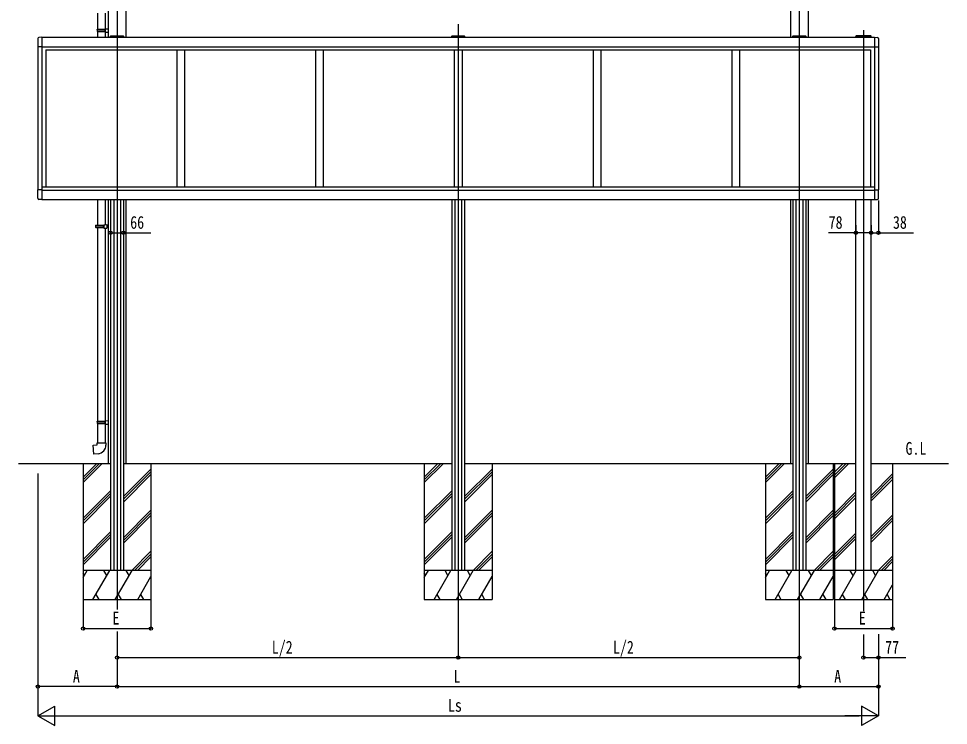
# Model space of a CAD drawing. Units: millimetres, scale not verified. Extents: x -8410 to 8410, y -5940 to 5940.
# Drawn here: x -4185 to 612, y 127 to 3775 of the extents above; entities that cross this region are included whole.
import ezdxf
from ezdxf.enums import TextEntityAlignment as Align

# ---------------------------------------------------------------- set-up
doc = ezdxf.new("R2010")
doc.units = ezdxf.units.MM
doc.header["$LTSCALE"] = 30
for name, color, linetype in [('0-2_USER1', 3, 'Continuous'), ('0-3_YKK_12', 2, 'Continuous'), ('0-4_YKK_13', 4, 'Continuous'), ('0-5_YKK_A1', 4, 'Continuous'), ('0-6_YKK_D', 6, 'Continuous')]:
    doc.layers.add(name, color=color, linetype=linetype)
doc.styles.add('ＭＳ ゴシック', font='')
doc.styles.get('ＭＳ ゴシック').set_extended_font_data('MS Gothic')

msp = doc.modelspace()

# ---------------------------------------------------------------- linework, layer by layer
at = {"layer": '0-3_YKK_12'}
for p, q in [((-3676.92, 4071.03), (-3676.92, 827.46)), ((-156.92, 4071.03), (-156.92, 827.46)), ((-3676.92, 3746.18), (-3676.92, 725.1)), ((-1916.92, 3746.18), (-1916.92, 732.06)), ((-156.92, 3746.18), (-156.92, 732.06)), ((174.08, 3715.01), (174.08, 717.67))]:
    msp.add_line(p, q, dxfattribs=at)
at = {"layer": '0-4_YKK_13'}
for p, q in [((-3778.12, 3802.83), (-3778.12, 3719.49)), ((-3736.12, 3722.05), (-3736.12, 3802.83)), ((-3780.12, 3717.49), (-3779.12, 3719.49)), ((-3780.12, 3717.49), (-3736.12, 3717.49)), ((-3780.12, 3717.49), (-3780.12, 3709.49)), ((-3780.12, 3709.49), (-3736.12, 3709.49)), ((-3780.12, 3709.49), (-3779.12, 3707.49)), ((-3779.12, 3719.49), (-3736.12, 3719.49)), ((-3779.12, 3707.49), (-3736.12, 3707.49)), ((-3778.12, 3707.49), (-3778.12, 3677.46)), ((-3740.6, 3717.49), (-3741.03, 3719.49)), ((-3738.12, 3721.99), (-3722.12, 3722.46)), ((-3738.12, 3719.99), (-3738.12, 3721.99)), ((-3738.12, 3719.99), (-3736.12, 3719.99)), ((-3738.12, 3704.99), (-3738.12, 3706.99)), ((-3738.12, 3704.99), (-3722.12, 3704.52)), ((-3736.12, 3719.49), (-3736.12, 3718.94)), ((-3736.12, 3677.46), (-3736.12, 3704.93)), ((-3722.12, 3722.46), (-3722.12, 3704.52)), ((-4085.42, 3671.67), (-4085.42, 3628.76)), ((-4064.92, 3677.96), (-4080.21, 3677.16)), ((-3709.33, 3684.96), (-3708.83, 3684.96)), ((-3708.93, 3682.46), (-3644.92, 3682.46)), ((-3708.83, 3684.96), (-3645.02, 3684.96)), ((-3645.02, 3684.96), (-3644.52, 3684.96)), ((-3643.42, 3682.46), (-3644.92, 3682.46)), ((-3643.52, 3684.02), (-3643.42, 3682.46)), ((-1949.33, 3684.96), (-1948.83, 3684.96)), ((-1948.93, 3682.46), (-1884.92, 3682.46)), ((-1948.83, 3684.96), (-1885.02, 3684.96)), ((-1885.02, 3684.96), (-1884.52, 3684.96)), ((-1883.42, 3682.46), (-1884.92, 3682.46)), ((-1883.52, 3684.02), (-1883.42, 3682.46)), ((-189.33, 3684.96), (-188.83, 3684.96)), ((-188.93, 3682.46), (-124.92, 3682.46)), ((-188.83, 3684.96), (-125.02, 3684.96)), ((-125.02, 3684.96), (-124.52, 3684.96)), ((-123.42, 3682.46), (-124.92, 3682.46)), ((-123.52, 3684.02), (-123.42, 3682.46)), ((134.67, 3684.02), (134.58, 3682.46)), ((134.58, 3682.46), (136.07, 3682.46)), ((136.17, 3684.96), (135.67, 3684.96)), ((212.08, 3682.46), (136.07, 3682.46)), ((211.98, 3684.96), (136.17, 3684.96)), ((212.48, 3684.96), (211.98, 3684.96)), ((231.08, 3677.96), (246.36, 3677.16)), ((251.58, 3671.67), (251.58, 3628.76)), ((-4064.92, 3628.76), (-4085.42, 3628.76)), ((231.08, 3628.76), (251.58, 3628.76)), ((-4064.92, 2890.16), (-4085.42, 2890.16)), ((-4085.42, 2847.25), (-4085.42, 2890.16)), ((231.08, 2890.16), (251.58, 2890.16)), ((251.58, 2847.25), (251.58, 2890.16)), ((-4064.92, 2840.96), (-4080.21, 2841.76)), ((-3778.12, 2841.46), (-3778.12, 2708.26)), ((-3736.12, 2710.82), (-3736.12, 2841.46)), ((231.08, 2840.96), (246.36, 2841.76)), ((-3787.92, 2706.26), (-3786.92, 2708.26)), ((-3787.92, 2706.26), (-3743.92, 2706.26)), ((-3787.92, 2706.26), (-3787.92, 2698.26)), ((-3787.92, 2698.26), (-3743.92, 2698.26)), ((-3787.92, 2698.26), (-3786.92, 2696.26)), ((-3786.92, 2708.26), (-3743.92, 2708.26)), ((-3786.92, 2696.26), (-3743.92, 2696.26)), ((-3778.12, 2696.26), (-3778.12, 1697.03)), ((-3748.4, 2706.26), (-3748.83, 2708.26)), ((-3745.92, 2710.76), (-3729.92, 2711.23)), ((-3745.92, 2708.76), (-3745.92, 2710.76)), ((-3745.92, 2708.76), (-3743.92, 2708.76)), ((-3745.92, 2693.76), (-3745.92, 2695.76)), ((-3745.92, 2693.76), (-3729.92, 2693.29)), ((-3743.92, 2708.26), (-3743.92, 2707.71)), ((-3736.12, 1699.59), (-3736.12, 2693.7)), ((-3729.92, 2711.23), (-3729.92, 2693.29)), ((-3780.12, 1695.03), (-3779.12, 1697.03)), ((-3780.12, 1695.03), (-3736.12, 1695.03)), ((-3780.12, 1695.03), (-3780.12, 1687.03)), ((-3780.12, 1687.03), (-3736.12, 1687.03)), ((-3780.12, 1687.03), (-3779.12, 1685.03)), ((-3779.12, 1697.03), (-3736.12, 1697.03)), ((-3779.12, 1685.03), (-3736.12, 1685.03)), ((-3778.12, 1685.03), (-3778.12, 1585.03)), ((-3740.6, 1695.03), (-3741.03, 1697.03)), ((-3738.12, 1699.53), (-3722.12, 1700)), ((-3738.12, 1697.53), (-3738.12, 1699.53)), ((-3738.12, 1697.53), (-3736.12, 1697.53)), ((-3738.12, 1682.53), (-3738.12, 1684.53)), ((-3738.12, 1682.53), (-3722.12, 1682.06)), ((-3736.12, 1697.03), (-3736.12, 1696.48)), ((-3736.12, 1585.03), (-3736.12, 1682.47)), ((-3722.12, 1700), (-3722.12, 1682.06)), ((-3780.12, 1585.03), (-3734.12, 1585.03)), ((-3780.12, 1575.03), (-3780.12, 1585.03)), ((-3734.12, 1585.03), (-3734.12, 1574.12))]:
    msp.add_line(p, q, dxfattribs=at)
for points in [[(-3740.6, 3717.49), (-3740.6, 3709.49), (-3741.03, 3707.49)], [(-3738.12, 3706.99), (-3736.12, 3706.99), (-3736.12, 3719.99)], [(-3708.93, 3682.46), (-3710.42, 3682.46), (-3710.33, 3684.02)], [(-1948.93, 3682.46), (-1950.42, 3682.46), (-1950.33, 3684.02)], [(-188.93, 3682.46), (-190.42, 3682.46), (-190.33, 3684.02)], [(212.08, 3682.46), (213.58, 3682.46), (213.48, 3684.02)], [(-3748.4, 2706.26), (-3748.4, 2698.26), (-3748.83, 2696.26)], [(-3745.92, 2695.76), (-3743.92, 2695.76), (-3743.92, 2708.76)], [(-3740.6, 1695.03), (-3740.6, 1687.03), (-3741.03, 1685.03)], [(-3738.12, 1684.53), (-3736.12, 1684.53), (-3736.12, 1697.53)], [(-3775.2, 1529.29), (-3796.04, 1527.46), (-3800.05, 1573.29), (-3780.12, 1575.03)]]:
    msp.add_lwpolyline(points, dxfattribs=at)
for centre, radius, start, end in [((-4079.92, 3671.67), 5.5, 93, 180), ((-3709.33, 3683.96), 1, 90, 176.5), ((-3644.52, 3683.96), 1, 3.5, 90), ((-1949.33, 3683.96), 1, 90, 176.5), ((-1884.52, 3683.96), 1, 3.5, 90), ((-189.33, 3683.96), 1, 90, 176.5), ((-124.52, 3683.96), 1, 3.5, 90), ((135.67, 3683.96), 1, 90, 176.5), ((212.48, 3683.96), 1, 3.5, 90), ((246.08, 3671.67), 5.5, 0, 87), ((-4079.92, 2847.25), 5.5, 180, 267), ((246.08, 2847.25), 5.5, 273, 0), ((-3779.12, 1574.12), 45, 275, 0)]:
    msp.add_arc(centre, radius, start, end, dxfattribs=at)
at = {"layer": '0-5_YKK_A1'}
for p, q in [((-3722.12, 4096.95), (-3722.12, 3677.46)), ((-3631.72, 4096.95), (-3631.72, 3677.46)), ((-202.12, 4096.95), (-202.12, 3677.46)), ((-111.72, 4096.95), (-111.72, 3677.46)), ((-4064.92, 3677.96), (-4064.92, 2840.96)), ((231.08, 3677.46), (-4064.92, 3677.46)), ((-3709.92, 3682.38), (-3709.92, 3677.38)), ((-3694.42, 3682.46), (-3694.42, 3677.46)), ((-3659.42, 3682.46), (-3659.42, 3677.46)), ((-3643.92, 3682.38), (-3643.92, 3677.38)), ((-1949.92, 3682.46), (-1949.92, 3677.46)), ((-1934.42, 3682.46), (-1934.42, 3677.46)), ((-1899.42, 3682.46), (-1899.42, 3677.46)), ((-1883.92, 3682.46), (-1883.92, 3677.46)), ((-189.92, 3682.46), (-189.92, 3677.46)), ((-174.42, 3682.46), (-174.42, 3677.46)), ((-139.42, 3682.46), (-139.42, 3677.46)), ((-123.92, 3682.46), (-123.92, 3677.46)), ((135.08, 3677.46), (135.08, 3682.46)), ((213.08, 3682.46), (135.08, 3682.46)), ((213.08, 3677.46), (213.08, 3682.46)), ((231.08, 3678.16), (231.08, 2840.96)), ((-4084.92, 3628.76), (-4084.92, 2890.16)), ((-4064.92, 3628.96), (231.08, 3628.96)), ((-4044.92, 3612.96), (-4044.92, 2905.96)), ((-4044.92, 3612.96), (211.08, 3612.96)), ((-3368.92, 3613.2), (-3368.92, 2905.96)), ((-3328.92, 3609.7), (-3328.92, 2905.96)), ((-2652.92, 3612.96), (-2652.92, 2905.96)), ((-2612.92, 3612.96), (-2612.92, 2905.96)), ((-1936.92, 3612.96), (-1936.92, 2905.96)), ((-1896.92, 3612.96), (-1896.92, 2905.96)), ((-1220.92, 3612.96), (-1220.92, 2905.96)), ((-1180.92, 3612.96), (-1180.92, 2905.96)), ((-504.92, 3612.96), (-504.92, 2905.96)), ((-464.92, 3612.96), (-464.92, 2905.96)), ((211.08, 3612.96), (211.08, 2905.96)), ((211.08, 3612.96), (211.08, 2905.96)), ((251.08, 3628.76), (251.08, 2890.16)), ((-4064.92, 2905.96), (231.08, 2905.96)), ((-4064.92, 2889.96), (231.08, 2889.96)), ((231.08, 2905.96), (231.08, 2889.96)), ((-4064.92, 2841.46), (231.08, 2841.46)), ((-3722.12, 2841.46), (-3722.12, 1477.46)), ((-3709.92, 2841.46), (-3709.92, 927.46)), ((-3694.42, 2841.46), (-3694.42, 927.46)), ((-3659.42, 2841.46), (-3659.42, 927.46)), ((-3643.92, 2841.46), (-3643.92, 927.46)), ((-3631.72, 2841.46), (-3631.72, 1477.46)), ((-1949.92, 2841.46), (-1949.92, 927.46)), ((-1934.42, 2841.46), (-1934.42, 927.46)), ((-1899.42, 2841.46), (-1899.42, 927.46)), ((-1883.92, 2841.46), (-1883.92, 927.46)), ((-202.12, 2841.46), (-202.12, 1477.46)), ((-189.92, 2841.46), (-189.92, 927.46)), ((-174.42, 2841.46), (-174.42, 927.46)), ((-139.42, 2841.46), (-139.42, 927.46)), ((-123.92, 2841.46), (-123.92, 927.46)), ((-111.72, 2841.46), (-111.72, 1477.46)), ((135.08, 927.46), (135.08, 2841.46)), ((213.08, 927.46), (213.08, 2841.46)), ((-3709.92, 1477.46), (-4184.92, 1477.46)), ((-3851.92, 1477.46), (-3851.92, 777.46)), ((-3851.92, 1408.48), (-3782.94, 1477.46)), ((-3851.92, 1394.34), (-3768.8, 1477.46)), ((-3851.92, 1380.2), (-3754.66, 1477.46)), ((-1949.92, 1477.46), (-3643.92, 1477.46)), ((-3643.92, 1308.12), (-3501.92, 1450.12)), ((-3501.92, 1477.46), (-3501.92, 777.46)), ((-2091.92, 1477.46), (-2091.92, 777.46)), ((-2091.92, 1408.48), (-2022.94, 1477.46)), ((-2091.92, 1394.34), (-2008.8, 1477.46)), ((-2091.92, 1380.2), (-1994.66, 1477.46)), ((-189.92, 1477.46), (-1883.92, 1477.46)), ((-1883.92, 1308.12), (-1741.92, 1450.12)), ((-1741.92, 1477.46), (-1741.92, 777.46)), ((-331.92, 1477.46), (-331.92, 777.46)), ((-331.92, 1408.48), (-262.94, 1477.46)), ((-331.92, 1394.34), (-248.8, 1477.46)), ((-331.92, 1380.2), (-234.66, 1477.46)), ((135.08, 1477.46), (-123.92, 1477.46)), ((-123.92, 1308.12), (18.08, 1450.12)), ((18.08, 1477.46), (18.08, 777.46)), ((24.08, 1477.46), (24.08, 777.46)), ((24.08, 1433.48), (68.06, 1477.46)), ((24.08, 1419.34), (82.2, 1477.46)), ((24.08, 1405.2), (96.34, 1477.46)), ((612.25, 1477.46), (213.08, 1477.46)), ((324.08, 1477.46), (324.08, 777.46)), ((-3643.92, 1293.98), (-3501.92, 1435.97)), ((-3643.92, 1279.83), (-3501.92, 1421.83)), ((-1883.92, 1293.98), (-1741.92, 1435.97)), ((-1883.92, 1279.83), (-1741.92, 1421.83)), ((-123.92, 1293.98), (18.08, 1435.97)), ((-123.92, 1279.83), (18.08, 1421.83)), ((213.08, 1314.12), (324.08, 1425.12)), ((213.08, 1299.98), (324.08, 1410.97)), ((213.08, 1285.83), (324.08, 1396.83)), ((-3851.92, 1196.35), (-3709.92, 1338.35)), ((-3851.92, 1182.21), (-3709.92, 1324.21)), ((-3851.92, 1168.07), (-3709.92, 1310.07)), ((-2091.92, 1196.35), (-1949.92, 1338.35)), ((-2091.92, 1182.21), (-1949.92, 1324.21)), ((-2091.92, 1168.07), (-1949.92, 1310.07)), ((-331.92, 1196.35), (-189.92, 1338.35)), ((-331.92, 1182.21), (-189.92, 1324.21)), ((-331.92, 1168.07), (-189.92, 1310.07)), ((24.08, 1221.35), (135.08, 1332.35)), ((24.08, 1207.21), (135.08, 1318.21)), ((24.08, 1193.07), (135.08, 1304.07)), ((-3643.92, 1095.99), (-3501.92, 1237.99)), ((-3643.92, 1081.85), (-3501.92, 1223.84)), ((-3643.92, 1067.7), (-3501.92, 1209.7)), ((-1883.92, 1095.99), (-1741.92, 1237.99)), ((-1883.92, 1081.85), (-1741.92, 1223.84)), ((-1883.92, 1067.7), (-1741.92, 1209.7)), ((-123.92, 1095.99), (18.08, 1237.99)), ((-123.92, 1081.85), (18.08, 1223.84)), ((-123.92, 1067.7), (18.08, 1209.7)), ((213.08, 1101.99), (324.08, 1212.99)), ((213.08, 1087.85), (324.08, 1198.84)), ((213.08, 1073.7), (324.08, 1184.7)), ((-3851.92, 984.22), (-3709.92, 1126.22)), ((-3851.92, 970.08), (-3709.92, 1112.08)), ((-2091.92, 984.22), (-1949.92, 1126.22)), ((-2091.92, 970.08), (-1949.92, 1112.08)), ((-331.92, 984.22), (-189.92, 1126.22)), ((-331.92, 970.08), (-189.92, 1112.08)), ((24.08, 1009.22), (135.08, 1120.22)), ((24.08, 995.08), (135.08, 1106.08)), ((-3851.92, 955.94), (-3709.92, 1097.94)), ((-2091.92, 955.94), (-1949.92, 1097.94)), ((-331.92, 955.94), (-189.92, 1097.94)), ((24.08, 980.94), (135.08, 1091.94)), ((-3600.32, 927.46), (-3501.92, 1025.85)), ((-3586.17, 927.46), (-3501.92, 1011.71)), ((-1840.32, 927.46), (-1741.92, 1025.85)), ((-1826.17, 927.46), (-1741.92, 1011.71)), ((-80.32, 927.46), (18.08, 1025.85)), ((-66.17, 927.46), (18.08, 1011.71)), ((-3572.03, 927.46), (-3501.92, 997.57)), ((-1812.03, 927.46), (-1741.92, 997.57)), ((-52.03, 927.46), (18.08, 997.57)), ((250.68, 927.46), (324.08, 1000.86)), ((264.83, 927.46), (324.08, 986.71)), ((278.97, 927.46), (324.08, 972.57)), ((-3501.92, 927.46), (-3851.92, 927.46)), ((-3851.92, 890.02), (-3830.3, 927.46)), ((-3845.31, 901.48), (-3851.92, 912.94)), ((-3801.44, 777.46), (-3714.83, 927.46)), ((-3729.83, 901.48), (-3744.84, 927.46)), ((-3685.97, 777.46), (-3599.36, 927.46)), ((-3614.36, 901.48), (-3629.37, 927.47)), ((-1741.92, 927.46), (-2091.92, 927.46)), ((-2091.92, 890.02), (-2070.3, 927.46)), ((-2085.31, 901.48), (-2091.92, 912.94)), ((-2041.44, 777.46), (-1954.83, 927.46)), ((-1969.83, 901.48), (-1984.84, 927.46)), ((-1925.97, 777.46), (-1839.36, 927.46)), ((-1854.36, 901.48), (-1869.37, 927.47)), ((18.08, 927.46), (-331.92, 927.46)), ((-331.92, 890.02), (-310.3, 927.46)), ((-325.31, 901.48), (-331.92, 912.94)), ((-281.44, 777.46), (-194.83, 927.46)), ((-209.83, 901.48), (-224.84, 927.46)), ((-165.97, 777.46), (-79.36, 927.46)), ((-94.36, 901.48), (-109.37, 927.47)), ((324.08, 927.46), (24.08, 927.46)), ((49.56, 777.46), (136.17, 927.46)), ((121.17, 901.48), (106.16, 927.46)), ((165.03, 777.46), (251.64, 927.46)), ((236.64, 901.48), (221.63, 927.47)), ((-3570.5, 777.46), (-3501.92, 896.24)), ((-1810.5, 777.46), (-1741.92, 896.24)), ((-50.5, 777.46), (18.08, 896.24)), ((280.5, 777.46), (324.08, 852.93)), ((-3851.92, 777.46), (-3501.92, 777.46)), ((-3786.44, 803.44), (-3771.44, 777.46)), ((-3670.97, 803.44), (-3655.97, 777.46)), ((-3555.5, 803.44), (-3540.5, 777.46)), ((-2091.92, 777.46), (-1741.92, 777.46)), ((-2026.44, 803.44), (-2011.44, 777.46)), ((-1910.97, 803.44), (-1895.97, 777.46)), ((-1795.5, 803.44), (-1780.5, 777.46)), ((-331.92, 777.46), (18.08, 777.46)), ((-266.44, 803.44), (-251.44, 777.46)), ((-150.97, 803.44), (-135.97, 777.46)), ((-35.5, 803.44), (-20.5, 777.46)), ((24.08, 777.46), (324.08, 777.46)), ((64.56, 803.44), (79.56, 777.46)), ((180.03, 803.44), (195.03, 777.46)), ((295.5, 803.44), (310.5, 777.46))]:
    msp.add_line(p, q, dxfattribs=at)
at = {"layer": '0-6_YKK_D'}
for p, q in [((251.08, 2836.6), (251.08, 2668.49)), ((-3709.92, 2708.44), (-3709.92, 2668.49)), ((-3643.92, 2708.44), (-3643.92, 2668.49)), ((135.08, 2708.44), (135.08, 2668.49)), ((213.08, 2708.44), (213.08, 2668.49)), ((213.08, 2708.44), (213.08, 2668.49)), ((-4084.92, 1427.91), (-4084.92, 326.46)), ((-3851.92, 776.46), (-3851.92, 626.46)), ((-3501.92, 776.46), (-3501.92, 626.46)), ((24.08, 776.46), (24.08, 626.46)), ((324.08, 776.46), (324.08, 626.46)), ((-1916.92, 731.06), (-1916.92, 476.46)), ((-1916.92, 722.1), (-1916.92, 476.46)), ((-156.92, 731.06), (-156.92, 326.46)), ((-156.92, 723.1), (-156.92, 326.46)), ((-156.92, 722.1), (-156.92, 476.46)), ((-4084.92, 670.23), (-4084.92, 176.46)), ((-3851.92, 627.46), (-3501.92, 627.46)), ((24.08, 627.46), (324.08, 627.46)), ((-3676.92, 612.16), (-3676.92, 476.46)), ((-3676.92, 612.16), (-3676.92, 326.46)), ((-3676.92, 612.16), (-3676.92, 326.46)), ((174.08, 596), (174.08, 476.46)), ((251.08, 598.57), (251.08, 326.46)), ((251.08, 598.57), (251.08, 476.46)), ((251.08, 597.57), (251.08, 176.46)), ((-3676.92, 477.46), (-1916.92, 477.46)), ((-1916.92, 477.46), (-156.92, 477.46)), ((-3676.92, 327.46), (-4084.92, 327.46)), ((-3676.92, 327.46), (-156.92, 327.46)), ((-156.92, 327.46), (251.08, 327.46)), ((-4084.92, 177.46), (-3998.32, 227.46)), ((-3998.32, 127.46), (-3998.32, 227.46)), ((251.08, 177.46), (164.47, 227.46)), ((164.47, 227.46), (164.47, 127.46)), ((-4084.92, 177.46), (-3998.32, 127.46)), ((-4084.92, 177.46), (-3911.72, 177.46)), ((-3984.92, 177.46), (151.08, 177.46)), ((251.08, 177.46), (77.87, 177.46)), ((251.08, 177.46), (164.47, 127.46))]:
    msp.add_line(p, q, dxfattribs=at)
for points in [[(-3709.92, 2669.49), (-3643.92, 2669.49), (-3502.72, 2669.49)], [(213.08, 2669.49), (135.08, 2669.49), (-6.39, 2669.49)], [(213.08, 2669.49), (251.08, 2669.49), (432.54, 2669.49)], [(174.08, 477.46), (251.08, 477.46), (392.28, 477.46)]]:
    msp.add_lwpolyline(points, dxfattribs=at)
for centre in [(-3709.92, 2669.49), (-3643.92, 2669.49), (135.08, 2669.49), (213.08, 2669.49), (213.08, 2669.49), (251.08, 2669.49), (-3851.92, 627.46), (-3501.92, 627.46), (24.08, 627.46), (324.08, 627.46), (-3676.92, 477.46), (-1916.92, 477.46), (-1916.92, 477.46), (-156.92, 477.46), (174.08, 477.46), (251.08, 477.46), (-4084.92, 327.46), (-3676.92, 327.46), (-3676.92, 327.46), (-156.92, 327.46), (-156.92, 327.46), (251.08, 327.46)]:
    msp.add_circle(centre, 8.5, dxfattribs=at)

# ---------------------------------------------------------------- texts
at = {"layer": '0-2_USER1', "style": 'ＭＳ ゴシック', "width": 0.8}
msp.add_text('G.L', height=65.98, dxfattribs=at).set_placement((391.13, 1504), align=Align.BOTTOM_LEFT)
at = {"layer": '0-6_YKK_D', "style": 'ＭＳ ゴシック', "width": 0.8}
for s, p in [('66', (-3609.12, 2670.29)), ('78', (-5.59, 2670.29)), ('38', (326.14, 2670.29)), ('E', (-3700.92, 628.26)), ('E', (150.08, 628.26)), ('L/2', (-2878.52, 478.26)), ('L/2', (-1118.52, 478.26)), ('77', (285.88, 478.26)), ('A', (-3904.92, 328.26)), ('L', (-1940.92, 328.26)), ('A', (23.08, 328.26)), ('Ls', (-1969.72, 178.26))]:
    msp.add_text(s, height=65.98, dxfattribs=at).set_placement(p, align=Align.BOTTOM_LEFT)

doc.saveas('drawing.dxf')
